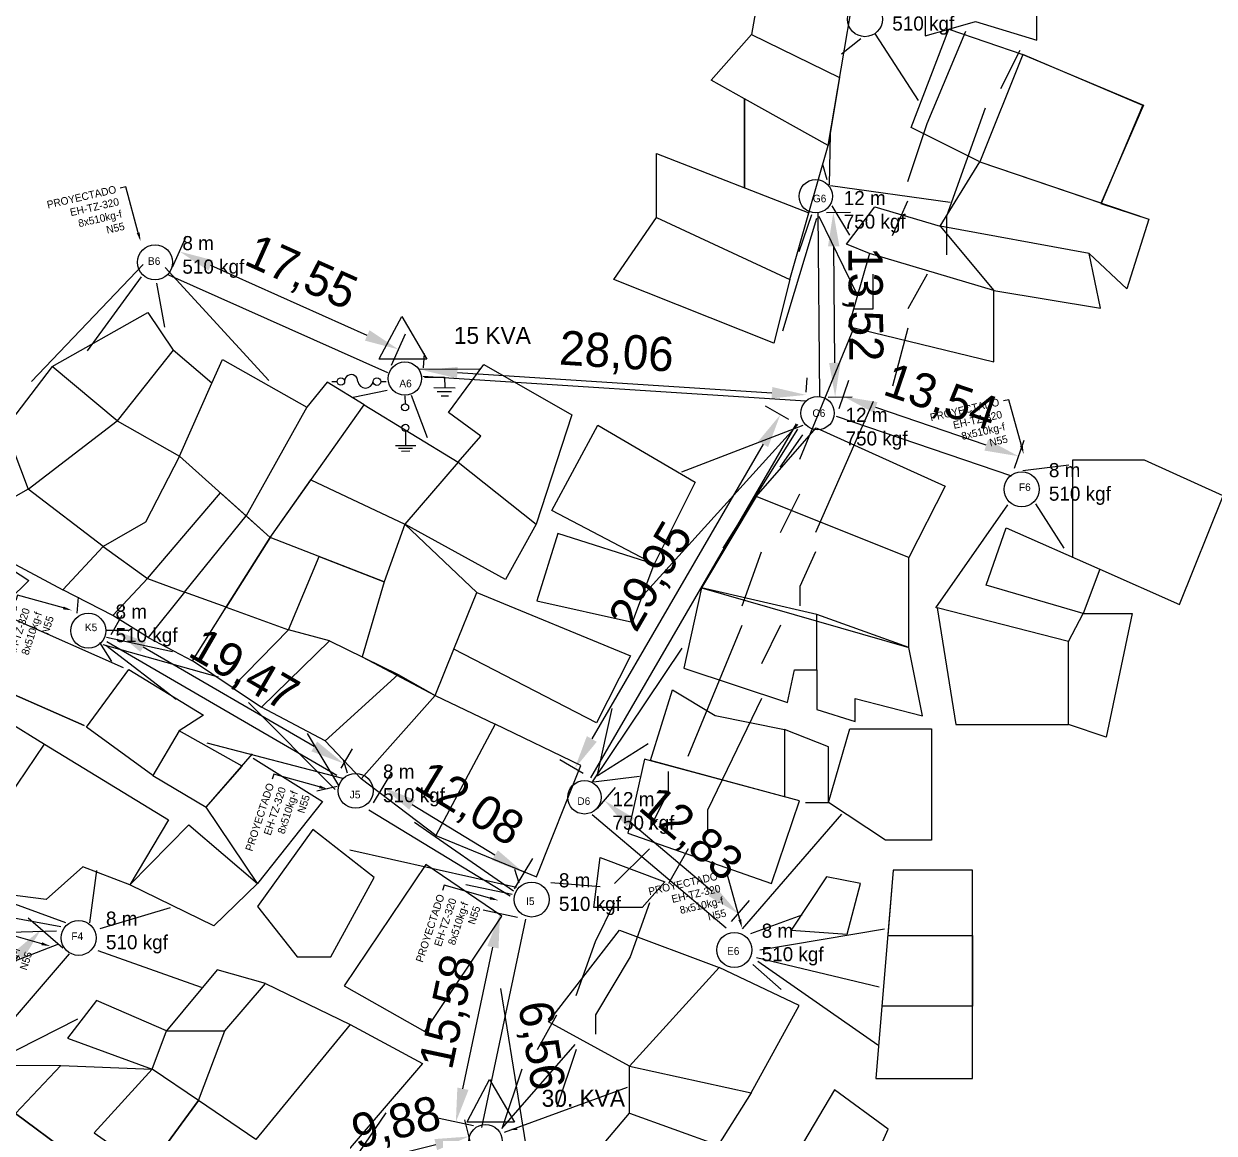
# Model space of a CAD drawing. Header units: millimetres. Extents: x -3588 to 75209, y -3737 to 38254.
# Drawn here: x 28319.4 to 28406.5, y 18408.3 to 18489.5 of the extents above; entities that cross this region are included whole.
import ezdxf
from ezdxf import colors
from ezdxf.entities.mleader import LeaderData, LeaderLine
from ezdxf.math import Vec2, Vec3

# ---------------------------------------------------------------- set-up
doc = ezdxf.new("R2010")
doc.units = ezdxf.units.MM
doc.linetypes.add('CONTINUA', pattern=[0])
doc.layers.add('Mancheta', color=255, linetype='Continuous')
doc.layers.add('P', color=253, linetype='Continuous')
doc.linetypes.add('+_LINE', pattern='A,12.7,-5.08,["+",Standard,S=2.54,R=0,X=-2.54,Y=-1.27],-6.35', length=24.13)
doc.dimstyles.new('ISO-25', dxfattribs={"dimtxt": 2.5, "dimasz": 2.5, "dimexe": 1.25, "dimexo": 0.625, "dimtad": 1, "dimtxsty": 'Standard', "dimcen": 2.5, "dimadec": 0, "dimazin": 0, "dimtfac": 1, "dimtmove": 0, "dimatfit": 3, "dimfxl": 1, "dimarcsym": 0})

# ---------------------------------------------------------------- blocks, each defined once
blk = doc.blocks.new('*D909')
at = {"color": 0, "lineweight": -2, "transparency": 16777216}
for p, q in [((28322.294, 18421.809), (28319.741, 18423.994)), ((28313.11, 18414.325), (28319.065, 18421.282)), ((28313.087, 18411.053), (28310.535, 18413.238))]:
    blk.add_line(p, q, dxfattribs=at)
at = {"color": 0, "transparency": 16777216}
for points in [[(28318.749, 18421.553), (28319.382, 18421.011), (28320.691, 18423.181)], [(28312.794, 18414.596), (28313.427, 18414.054), (28311.484, 18412.426)]]:
    blk.add_solid(points, dxfattribs=at)
at = {"layer": 'Defpoints', "color": 0, "transparency": 16777216}
for p in [(28320.691, 18423.181), (28322.769, 18421.403), (28313.562, 18410.647)]:
    blk.add_point(p, dxfattribs=at)
at = {"color": 0, "transparency": 16777216, "insert": (28314.505, 18419.158), "char_height": 2.5, "attachment_point": 5, "rotation": 49.43792}
blk.add_mtext('14,16', dxfattribs=at)
blk = doc.blocks.new('*D913')
at = {"color": 0, "lineweight": -2, "transparency": 16777216}
for p, q in [((28352.086, 18407.678), (28351.704, 18409.239)), ((28342.486, 18405.333), (28342.105, 18406.894)), ((28344.83, 18406.273), (28349.572, 18407.431))]:
    blk.add_line(p, q, dxfattribs=at)
at = {"color": 0, "transparency": 16777216}
for points in [[(28349.473, 18407.836), (28349.671, 18407.027), (28352.001, 18408.025)], [(28344.731, 18406.678), (28344.929, 18405.868), (28342.401, 18405.68)]]:
    blk.add_solid(points, dxfattribs=at)
at = {"layer": 'Defpoints', "color": 0, "transparency": 16777216}
for p in [(28352.001, 18408.025), (28352.234, 18407.071), (28342.634, 18404.726)]:
    blk.add_point(p, dxfattribs=at)
at = {"color": 0, "transparency": 16777216, "insert": (28346.707, 18408.876), "char_height": 2.5, "attachment_point": 5, "rotation": 13.72557}
blk.add_mtext('9,88', dxfattribs=at)
blk = doc.blocks.new('*D914')
at = {"color": 0, "lineweight": -2, "transparency": 16777216}
for p, q in [((28356.177, 18407.339), (28354.335, 18418.859)), ((28355.14, 18407.173), (28357.411, 18407.536)), ((28356.817, 18403.331), (28356.571, 18404.87)), ((28356.176, 18400.697), (28358.446, 18401.06))]:
    blk.add_line(p, q, dxfattribs=at)
at = {"color": 0, "transparency": 16777216}
for points in [[(28356.983, 18404.936), (28356.16, 18404.804), (28356.177, 18407.339)], [(28357.229, 18403.397), (28356.406, 18403.265), (28357.212, 18400.862)]]:
    blk.add_solid(points, dxfattribs=at)
at = {"layer": 'Defpoints', "color": 0, "transparency": 16777216}
for p in [(28354.523, 18407.075), (28356.177, 18407.339), (28355.559, 18400.598)]:
    blk.add_point(p, dxfattribs=at)
at = {"color": 0, "transparency": 16777216, "insert": (28357.116, 18414.662), "char_height": 2.5, "attachment_point": 5, "rotation": 279.08195}
blk.add_mtext('6,56', dxfattribs=at)
blk = doc.blocks.new('*D917')
at = {"color": 0, "lineweight": -2, "transparency": 16777216}
for p, q in [((28355.56, 18424.049), (28353.049, 18424.581)), ((28351.559, 18411.523), (28353.753, 18421.877)), ((28352.329, 18408.804), (28349.818, 18409.336))]:
    blk.add_line(p, q, dxfattribs=at)
at = {"color": 0, "transparency": 16777216}
for points in [[(28353.346, 18421.963), (28354.161, 18421.79), (28354.272, 18424.322)], [(28351.151, 18411.609), (28351.967, 18411.436), (28351.041, 18409.077)]]:
    blk.add_solid(points, dxfattribs=at)
at = {"layer": 'Defpoints', "color": 0, "transparency": 16777216}
for p in [(28354.272, 18424.322), (28356.171, 18423.92), (28352.94, 18408.674)]:
    blk.add_point(p, dxfattribs=at)
at = {"color": 0, "transparency": 16777216, "insert": (28350.618, 18417.132), "char_height": 2.5, "attachment_point": 5, "rotation": 78.03401}
blk.add_mtext('15,58', dxfattribs=at)
blk = doc.blocks.new('*D918')
at = {"color": 0, "lineweight": -2, "transparency": 16777216}
for p, q in [((28345.008, 18432.435), (28346.361, 18434.66)), ((28353.897, 18428.613), (28347.847, 18432.293)), ((28355.329, 18426.158), (28356.682, 18428.382))]:
    blk.add_line(p, q, dxfattribs=at)
at = {"color": 0, "transparency": 16777216}
for points in [[(28348.064, 18432.649), (28347.631, 18431.937), (28345.711, 18433.592)], [(28354.113, 18428.969), (28353.68, 18428.257), (28356.033, 18427.314)]]:
    blk.add_solid(points, dxfattribs=at)
at = {"layer": 'Defpoints', "color": 0, "transparency": 16777216}
for p in [(28345.711, 18433.592), (28344.683, 18431.901), (28355.004, 18425.624)]:
    blk.add_point(p, dxfattribs=at)
at = {"color": 0, "transparency": 16777216, "insert": (28351.955, 18432.233), "char_height": 2.5, "attachment_point": 5, "rotation": 328.69189}
blk.add_mtext('12,08', dxfattribs=at)
blk = doc.blocks.new('*D919')
at = {"color": 0, "lineweight": -2, "transparency": 16777216}
for p, q in [((28325.818, 18444.772), (28326.638, 18446.182)), ((28340.678, 18436.572), (28328.17, 18443.845)), ((28342.648, 18434.986), (28343.468, 18436.396))]:
    blk.add_line(p, q, dxfattribs=at)
at = {"color": 0, "transparency": 16777216}
for points in [[(28328.38, 18444.205), (28327.961, 18443.485), (28326.009, 18445.102)], [(28340.888, 18436.932), (28340.469, 18436.212), (28342.84, 18435.315)]]:
    blk.add_solid(points, dxfattribs=at)
at = {"layer": 'Defpoints', "color": 0, "transparency": 16777216}
for p in [(28326.009, 18445.102), (28325.503, 18444.232), (28342.334, 18434.445)]:
    blk.add_point(p, dxfattribs=at)
at = {"color": 0, "transparency": 16777216, "insert": (28335.472, 18442.009), "char_height": 2.5, "attachment_point": 5, "rotation": 329.82333}
blk.add_mtext('19,47', dxfattribs=at)
blk = doc.blocks.new('*D921')
at = {"color": 0, "lineweight": -2, "transparency": 16777216}
for p, q in [((28330.304, 18471.634), (28331.331, 18473.93)), ((28344.555, 18466.646), (28333.103, 18471.769)), ((28346.32, 18464.469), (28347.347, 18466.766))]:
    blk.add_line(p, q, dxfattribs=at)
at = {"color": 0, "transparency": 16777216}
for points in [[(28333.273, 18472.149), (28332.933, 18471.388), (28330.821, 18472.789)], [(28344.725, 18467.026), (28344.384, 18466.266), (28346.837, 18465.625)]]:
    blk.add_solid(points, dxfattribs=at)
at = {"layer": 'Defpoints', "color": 0, "transparency": 16777216}
for p in [(28330.821, 18472.789), (28330.049, 18471.063), (28346.064, 18463.899)]:
    blk.add_point(p, dxfattribs=at)
at = {"color": 0, "transparency": 16777216, "insert": (28339.679, 18471.109), "char_height": 2.5, "attachment_point": 5, "rotation": 335.89979}
blk.add_mtext('17,55', dxfattribs=at)
blk = doc.blocks.new('*D922')
at = {"color": 0, "lineweight": -2, "transparency": 16777216}
for p, q in [((28348.669, 18464.286), (28348.736, 18465.337)), ((28351.151, 18463.93), (28374.168, 18462.456)), ((28376.675, 18462.494), (28376.742, 18463.544))]:
    blk.add_line(p, q, dxfattribs=at)
at = {"color": 0, "transparency": 16777216}
for points in [[(28351.178, 18464.345), (28351.124, 18463.514), (28348.656, 18464.089)], [(28374.194, 18462.872), (28374.141, 18462.041), (28376.663, 18462.297)]]:
    blk.add_solid(points, dxfattribs=at)
at = {"layer": 'Defpoints', "color": 0, "transparency": 16777216}
for p in [(28348.629, 18463.662), (28376.635, 18461.87), (28376.663, 18462.297)]:
    blk.add_point(p, dxfattribs=at)
at = {"color": 0, "transparency": 16777216, "insert": (28362.792, 18465.272), "char_height": 2.5, "attachment_point": 5, "rotation": 356.33778}
blk.add_mtext('28,06', dxfattribs=at)
blk = doc.blocks.new('*D923')
at = {"color": 0, "lineweight": -2, "transparency": 16777216}
for p, q in [((28378.164, 18475.655), (28379.911, 18475.671)), ((28378.766, 18464.644), (28378.685, 18473.159)), ((28378.293, 18462.139), (28380.04, 18462.156))]:
    blk.add_line(p, q, dxfattribs=at)
at = {"color": 0, "transparency": 16777216}
for points in [[(28379.102, 18473.163), (28378.268, 18473.156), (28378.661, 18475.659)], [(28379.183, 18464.648), (28378.35, 18464.64), (28378.79, 18462.144)]]:
    blk.add_solid(points, dxfattribs=at)
at = {"layer": 'Defpoints', "color": 0, "transparency": 16777216}
for p in [(28377.539, 18475.649), (28378.661, 18475.659), (28377.668, 18462.133)]:
    blk.add_point(p, dxfattribs=at)
at = {"color": 0, "transparency": 16777216, "insert": (28380.809, 18468.922), "char_height": 2.5, "attachment_point": 5, "rotation": 270.54609}
blk.add_mtext('13,52', dxfattribs=at)
blk = doc.blocks.new('*D924')
at = {"color": 0, "lineweight": -2, "transparency": 16777216}
for p, q in [((28379.093, 18461.309), (28379.796, 18463.366)), ((28389.844, 18458.614), (28381.758, 18461.375)), ((28391.911, 18456.932), (28392.614, 18458.99))]:
    blk.add_line(p, q, dxfattribs=at)
at = {"color": 0, "transparency": 16777216}
for points in [[(28381.892, 18461.77), (28381.623, 18460.981), (28379.392, 18462.183)], [(28389.978, 18459.009), (28389.709, 18458.22), (28392.21, 18457.807)]]:
    blk.add_solid(points, dxfattribs=at)
at = {"layer": 'Defpoints', "color": 0, "transparency": 16777216}
for p in [(28379.392, 18462.183), (28378.891, 18460.717), (28391.709, 18456.341)]:
    blk.add_point(p, dxfattribs=at)
at = {"color": 0, "transparency": 16777216, "insert": (28386.474, 18461.966), "char_height": 2.5, "attachment_point": 5, "rotation": 341.14845}
blk.add_mtext('13,54', dxfattribs=at)
blk = doc.blocks.new('*D925')
at = {"color": 0, "lineweight": -2, "transparency": 16777216}
for p, q in [((28375.397, 18460.491), (28373.702, 18461.476)), ((28373.527, 18458.687), (28360.99, 18437.117)), ((28360.347, 18434.598), (28358.653, 18435.584))]:
    blk.add_line(p, q, dxfattribs=at)
at = {"color": 0, "transparency": 16777216}
for points in [[(28373.166, 18458.896), (28373.887, 18458.477), (28374.783, 18460.848)], [(28360.629, 18437.326), (28361.35, 18436.907), (28359.733, 18434.955)]]:
    blk.add_solid(points, dxfattribs=at)
at = {"layer": 'Defpoints', "color": 0, "transparency": 16777216}
for p in [(28375.938, 18460.177), (28359.733, 18434.955), (28360.888, 18434.284)]:
    blk.add_point(p, dxfattribs=at)
at = {"color": 0, "transparency": 16777216, "insert": (28365.457, 18448.949), "char_height": 2.5, "attachment_point": 5, "rotation": 59.83315}
blk.add_mtext('29,95', dxfattribs=at)
blk = doc.blocks.new('*D926')
at = {"color": 0, "lineweight": -2, "transparency": 16777216}
for p, q in [((28361.415, 18432.034), (28362.715, 18433.572)), ((28369.799, 18425.946), (28363.817, 18431.003)), ((28371.215, 18423.748), (28372.515, 18425.286))]:
    blk.add_line(p, q, dxfattribs=at)
at = {"color": 0, "transparency": 16777216}
for points in [[(28364.086, 18431.321), (28363.548, 18430.685), (28361.908, 18432.617)], [(28370.068, 18426.264), (28369.53, 18425.628), (28371.708, 18424.332)]]:
    blk.add_solid(points, dxfattribs=at)
at = {"layer": 'Defpoints', "color": 0, "transparency": 16777216}
for p in [(28361.908, 18432.617), (28361.011, 18431.556), (28370.811, 18423.271)]:
    blk.add_point(p, dxfattribs=at)
at = {"color": 0, "transparency": 16777216, "insert": (28368.153, 18430.065), "char_height": 2.5, "attachment_point": 5, "rotation": 319.78653}
blk.add_mtext('12,83', dxfattribs=at)

msp = doc.modelspace()

# ---------------------------------------------------------------- linework, layer by layer
at = {"color": 6}
for p, q in [((28384.883, 18483.831), (28381.753, 18488.702)), ((28380.669, 18488.361), (28379.267, 18487.22)), ((28378.388, 18477.676), (28378.459, 18481.39)), ((28378.217, 18478.031), (28377.891, 18479.153)), ((28387.201, 18476.365), (28378.463, 18477.587)), ((28379.862, 18473.978), (28378.567, 18476.136)), ((28377.419, 18475.196), (28374.943, 18466.95)), ((28377.06, 18475.483), (28376.127, 18472.758)), ((28377.599, 18475.363), (28380.296, 18469.801)), ((28319.998, 18463.285), (28328.151, 18471.827)), ((28337.355, 18463.354), (28329.781, 18471.61)), ((28328.019, 18470.947), (28324.053, 18465.531)), ((28329.737, 18467.248), (28329.165, 18470.462)), ((28352.776, 18464.186), (28348.388, 18464.158)), ((28343.518, 18462.121), (28346.01, 18462.63)), ((28348.954, 18459.151), (28347.793, 18462.263)), ((28364.758, 18447.665), (28376.053, 18460.135)), ((28367.582, 18456.676), (28376.463, 18460.09)), ((28370.602, 18451.083), (28376.051, 18459.785)), ((28374.766, 18457.019), (28376.437, 18459.372)), ((28392.536, 18456.769), (28395.899, 18457.174)), ((28386.169, 18446.708), (28391.425, 18454.258)), ((28395.555, 18451.081), (28393.468, 18454.32)), ((28323.339, 18446.312), (28323.43, 18447.489)), ((28325.484, 18444.562), (28330.316, 18443.506)), ((28325.514, 18445.075), (28327.145, 18445.075)), ((28324.97, 18444.17), (28325.846, 18442.782)), ((28325.212, 18444.019), (28333.638, 18441.665)), ((28330.587, 18440.006), (28325.423, 18443.959)), ((28367.567, 18443.757), (28361.011, 18433.971)), ((28342.21, 18433.425), (28335.874, 18439.786)), ((28362.444, 18439.34), (28361.345, 18434.397)), ((28342.478, 18433.722), (28340.187, 18437.527)), ((28342.776, 18434.227), (28332.839, 18436.813)), ((28365.111, 18436.757), (28361.414, 18434.429)), ((28343.113, 18434.612), (28342.817, 18435.554)), ((28364.489, 18434.367), (28361.103, 18433.964)), ((28342.359, 18433.633), (28340.872, 18433.306)), ((28372.018, 18423.219), (28379.284, 18431.621)), ((28355.249, 18425.985), (28348.025, 18431.015)), ((28355.477, 18426.241), (28343.275, 18428.969)), ((28324.262, 18423.661), (28324.773, 18427.489)), ((28355.676, 18426.554), (28355.363, 18427.577)), ((28322.146, 18423.369), (28307.586, 18426.067)), ((28322.511, 18423.661), (28315.505, 18426.213)), ((28355.164, 18425.73), (28351.779, 18426.44)), ((28357.983, 18426.616), (28361.598, 18426.327)), ((28325.006, 18423.241), (28330.171, 18424.792)), ((28372.621, 18422.887), (28376.376, 18424.256)), ((28321.817, 18423.041), (28313.315, 18422.822)), ((28382.414, 18423.192), (28373.281, 18421.671)), ((28321.963, 18422.093), (28318.387, 18420.708)), ((28324.853, 18421.637), (28332.418, 18418.956)), ((28373.027, 18421.113), (28382.008, 18418.983)), ((28373.128, 18420.859), (28381.907, 18414.725)), ((28372.773, 18420.606), (28374.853, 18418.781)), ((28323.346, 18416.624), (28314.78, 18412.248)), ((28354.414, 18408.602), (28359.76, 18414.765)), ((28354.607, 18408.353), (28363.592, 18411.64)), ((28342.991, 18405.425), (28345.95, 18409.758))]:
    msp.add_line(p, q, dxfattribs=at)
at = {"color": 5, "linetype": '+_LINE'}
for p, q in [((28377.668, 18462.133), (28377.539, 18475.649)), ((28346.064, 18463.899), (28330.049, 18471.063)), ((28348.629, 18463.662), (28376.635, 18461.87)), ((28375.938, 18460.177), (28360.888, 18434.284)), ((28391.709, 18456.341), (28378.891, 18460.717)), ((28342.334, 18434.445), (28325.503, 18444.232)), ((28355.004, 18425.624), (28344.683, 18431.901)), ((28370.811, 18423.271), (28361.011, 18431.556)), ((28352.94, 18408.674), (28356.171, 18423.92)), ((28313.562, 18410.647), (28322.769, 18421.403))]:
    msp.add_line(p, q, dxfattribs=at)
at = {"color": 10}
for p, q in [((28345.457, 18464.973), (28347.084, 18468.029)), ((28347.084, 18468.029), (28348.906, 18464.908)), ((28348.906, 18464.908), (28345.404, 18464.908)), ((28348.745, 18463.582), (28350.221, 18463.581)), ((28350.221, 18463.581), (28350.222, 18462.846)), ((28341.968, 18463.268), (28342.353, 18463.268)), ((28345.543, 18463.268), (28345.931, 18463.268)), ((28349.436, 18462.825), (28350.985, 18462.824)), ((28347.318, 18462.228), (28347.324, 18461.651)), ((28349.679, 18462.551), (28350.723, 18462.551)), ((28349.969, 18462.222), (28350.496, 18462.222)), ((28347.354, 18459.622), (28347.365, 18458.572)), ((28348.111, 18458.58), (28346.616, 18458.563)), ((28347.88, 18458.372), (28346.855, 18458.361)), ((28347.662, 18458.169), (28347.071, 18458.163)), ((28351.885, 18409.145), (28353.512, 18412.2)), ((28353.512, 18412.2), (28355.333, 18409.08)), ((28355.333, 18409.08), (28351.832, 18409.08)), ((28355.147, 18408.555), (28355.535, 18408.555))]:
    msp.add_line(p, q, dxfattribs=at)
at = {"color": 254}
for points in [[(28385.371, 18491.077), (28385.371, 18488.574), (28387.116, 18489.07), (28389.063, 18489.624), (28393.545, 18488.244), (28393.545, 18490.55), (28397.565, 18490.55), (28397.565, 18496.609), (28390.117, 18499.244), (28387.81, 18491.472), (28385.371, 18491.077)], [(28375.466, 18470.751), (28376.858, 18475.619), (28378.27, 18480.558), (28372.159, 18483.966), (28372.159, 18477.453), (28372.159, 18483.966), (28369.724, 18485.324), (28372.681, 18488.661), (28379.12, 18485.531), (28378.27, 18480.558), (28380.191, 18491.796), (28373.899, 18495.617), (28372.681, 18488.661)], [(28389.372, 18479.344), (28384.344, 18481.856), (28387.116, 18489.07), (28392.531, 18487.202), (28389.372, 18479.344), (28398.276, 18476.332), (28401.299, 18483.466), (28392.531, 18487.202), (28401.345, 18483.488), (28398.229, 18476.311), (28401.75, 18475.157)], [(28365.72, 18475.272), (28365.72, 18479.967), (28376.858, 18475.619)], [(28381.314, 18472.645), (28379.767, 18467.299), (28390.404, 18464.722), (28390.404, 18469.94), (28381.314, 18472.645), (28379.625, 18473.322), (28381.701, 18476.059), (28386.472, 18474.642), (28390.404, 18469.94), (28398.204, 18468.652), (28397.366, 18472.645), (28386.472, 18474.642), (28389.372, 18479.344), (28401.75, 18475.157), (28400.138, 18470.069), (28397.366, 18472.645)], [(28362.587, 18470.751), (28365.72, 18475.272), (28375.466, 18470.751), (28374.298, 18466.091), (28362.587, 18470.751)], [(28321.501, 18464.374), (28328.507, 18468.334), (28330.346, 18465.578), (28326.256, 18460.399)], [(28330.823, 18457.811), (28333.188, 18463.156), (28330.346, 18465.578)], [(28321.501, 18464.374), (28318.055, 18459.865), (28319.738, 18455.393), (28326.256, 18460.399), (28321.501, 18464.374)], [(28333.188, 18463.156), (28333.956, 18464.892), (28340.139, 18461.4), (28335.695, 18453.443), (28337.451, 18451.868), (28344.334, 18461.575), (28341.624, 18463.234), (28340.139, 18461.4)], [(28352.858, 18459.277), (28350.509, 18461.016), (28353.087, 18464.512), (28359.531, 18460.832), (28356.925, 18452.828)], [(28344.334, 18461.575), (28351.208, 18457.365), (28347.306, 18452.841), (28345.793, 18448.615), (28337.451, 18451.868), (28340.432, 18456.071), (28347.306, 18452.841)], [(28326.256, 18460.399), (28330.823, 18457.811), (28328.33, 18452.975), (28325.234, 18451.211)], [(28358.058, 18453.833), (28361.419, 18460.069), (28368.548, 18455.899), (28365.548, 18449.909), (28358.058, 18453.833)], [(28351.208, 18457.365), (28352.858, 18459.277)], [(28373.009, 18454.859), (28377.408, 18459.891), (28386.843, 18455.624), (28384.191, 18450.4)], [(28334.245, 18446.756), (28337.451, 18451.868), (28330.823, 18457.811)], [(28351.208, 18457.365), (28356.925, 18452.828), (28354.672, 18448.784), (28347.306, 18452.841)], [(28398.157, 18449.539), (28403.984, 18446.961), (28407.19, 18454.917), (28401.436, 18457.524), (28399.63, 18457.524), (28396.151, 18457.524), (28396.151, 18450.426)], [(28319.738, 18455.393), (28314.28, 18452.292), (28322.278, 18448.022), (28325.234, 18451.211), (28319.738, 18455.393)], [(28328.472, 18448.866), (28331.553, 18452.478), (28333.814, 18455.129), (28337.451, 18451.868), (28334.245, 18446.756), (28331.188, 18447.858), (28335.695, 18453.443), (28333.814, 18455.129)], [(28373.009, 18454.859), (28369.022, 18448.165), (28384.191, 18443.8), (28384.191, 18450.4), (28373.009, 18454.859)], [(28314.28, 18452.292), (28319.789, 18448.706), (28313.893, 18442.933), (28310.354, 18445.558), (28311.706, 18447.976)], [(28338.797, 18445.115), (28341.045, 18450.466), (28345.793, 18448.615), (28344.195, 18443.119), (28349.528, 18440.294), (28350.898, 18443.684), (28352.573, 18447.828), (28347.306, 18452.841), (28352.573, 18447.828), (28363.81, 18443.197), (28361.339, 18438.293), (28350.898, 18443.684)], [(28358.509, 18452.159), (28356.96, 18447.236), (28363.964, 18445.654), (28365.548, 18449.909), (28358.509, 18452.159)], [(28396.932, 18446.309), (28389.841, 18448.363), (28391.305, 18452.57), (28398.157, 18449.539), (28396.932, 18446.309)], [(28325.938, 18446.146), (28322.278, 18448.022), (28325.234, 18451.211), (28328.472, 18448.866)], [(28328.519, 18444.552), (28325.938, 18446.146), (28328.472, 18448.866), (28331.188, 18447.858)], [(28334.245, 18446.756), (28331.188, 18447.858), (28328.519, 18444.552), (28331.783, 18442.831)], [(28369.022, 18448.165), (28367.712, 18442.293), (28375.296, 18439.793), (28375.813, 18442.174), (28377.441, 18442.174), (28377.441, 18446.221), (28369.022, 18448.165)], [(28334.667, 18440.895), (28331.783, 18442.831), (28334.245, 18446.756), (28338.797, 18445.115)], [(28377.441, 18442.174), (28377.441, 18439.277), (28380.26, 18438.404), (28380.26, 18440.071), (28385.184, 18438.801), (28384.191, 18443.8), (28377.441, 18446.221)], [(28386.251, 18446.708), (28387.625, 18438.167), (28395.857, 18438.167), (28395.857, 18444.243), (28386.251, 18446.708)], [(28395.857, 18444.243), (28396.932, 18446.309), (28400.531, 18446.309), (28398.628, 18437.258), (28395.857, 18438.167)], [(28315.839, 18441.625), (28323.852, 18438.106), (28315.839, 18441.625), (28318.763, 18445.856), (28326.688, 18442.337)], [(28341.795, 18444.296), (28338.797, 18445.115), (28334.667, 18440.895), (28336.811, 18439.456)], [(28341.469, 18436.989), (28336.811, 18439.456), (28341.795, 18444.296), (28346.826, 18441.83)], [(28324.023, 18437.969), (28327.123, 18442.208), (28332.582, 18438.864), (28330.803, 18437.705), (28328.866, 18434.449), (28324.023, 18437.969)], [(28344.124, 18434.196), (28341.469, 18436.989), (28346.826, 18441.83), (28349.528, 18440.294)], [(28313.145, 18437.243), (28315.409, 18440.147), (28320.941, 18436.737)], [(28349.574, 18430.054), (28344.124, 18434.196), (28349.528, 18440.294), (28353.906, 18438.199)], [(28370.024, 18438.827), (28375.098, 18437.8), (28375.098, 18432.874), (28365.272, 18435.533), (28366.883, 18440.709), (28370.024, 18438.827)], [(28349.574, 18430.054), (28356.934, 18427.028), (28360.195, 18435.174), (28353.906, 18438.199), (28349.574, 18430.054)], [(28330.803, 18437.705), (28328.866, 18434.449), (28332.773, 18432.132), (28335.405, 18435.133), (28330.803, 18437.705)], [(28376.628, 18432.46), (28378.3, 18432.46), (28378.3, 18436.533), (28375.098, 18437.8)], [(28378.3, 18432.46), (28379.871, 18437.861), (28385.851, 18437.861), (28385.851, 18429.713), (28382.468, 18429.713), (28378.3, 18432.46)], [(28318.298, 18432.826), (28320.941, 18436.737), (28330.011, 18431.194), (28327.193, 18426.443), (28323.759, 18427.763), (28321.076, 18425.374), (28317.422, 18425.842)], [(28336.201, 18435.714), (28341.286, 18432.545), (28336.527, 18426.531), (28332.773, 18432.132), (28336.171, 18436.041)], [(28363.615, 18430.215), (28374.143, 18426.55), (28376.192, 18432.578), (28364.836, 18435.651), (28363.615, 18430.215)], [(28331.508, 18430.842), (28336.527, 18426.531), (28333.322, 18423.441), (28327.193, 18426.443), (28331.508, 18430.842)], [(28336.527, 18424.859), (28339.433, 18421.164), (28341.898, 18421.164), (28345.068, 18426.971), (28340.577, 18430.49), (28336.527, 18424.859)], [(28348.855, 18427.939), (28342.867, 18419.053), (28348.767, 18415.709), (28354.402, 18424.156), (28348.855, 18427.939)], [(28361.604, 18428.442), (28366.336, 18426.669), (28364.68, 18424.778), (28361.131, 18424.778), (28361.604, 18428.442)], [(28378.165, 18427.023), (28375.563, 18423.123), (28379.674, 18422.837), (28380.65, 18426.55), (28378.165, 18427.023)], [(28383.038, 18427.507), (28381.758, 18412.263), (28388.845, 18412.263), (28388.845, 18427.507), (28383.038, 18427.507), (28382.637, 18422.729), (28388.845, 18422.729), (28388.845, 18417.574), (28382.204, 18417.574)], [(28363.743, 18413.173), (28357.814, 18416.427), (28363.018, 18423.114), (28370.3, 18420.403)], [(28329.874, 18415.763), (28334.127, 18415.763), (28337.121, 18419.226), (28333.57, 18420.218), (28329.874, 18415.763)], [(28372.647, 18411.219), (28376.167, 18417.602), (28370.3, 18420.403), (28363.743, 18413.173)], [(28337.121, 18419.226), (28343.315, 18416.231), (28336.394, 18407.805), (28332.204, 18410.662), (28334.127, 18415.763)], [(28324.753, 18417.967), (28322.626, 18415.212), (28328.828, 18412.964), (28329.874, 18415.763), (28324.753, 18417.967)], [(28343.315, 18416.231), (28348.611, 18413.369), (28341.082, 18404.609)], [(28315.393, 18410.902), (28318.701, 18413.237), (28322.145, 18413.223)], [(28326.566, 18403.946), (28318.817, 18409.717), (28322.145, 18413.223), (28328.828, 18412.964)], [(28328.482, 18405.566), (28332.204, 18410.662), (28328.828, 18412.964), (28324.577, 18408.29), (28328.482, 18405.566)], [(28363.743, 18409.735), (28363.743, 18413.173), (28372.647, 18411.219), (28370.241, 18407.393)], [(28374.596, 18404.434), (28379.695, 18401.887), (28382.669, 18408.574), (28378.739, 18411.439), (28374.596, 18404.434)], [(28336.394, 18407.805), (28332.204, 18410.662), (28328.482, 18405.566)], [(28326.566, 18403.946), (28318.817, 18409.717), (28326.566, 18403.946)], [(28361.087, 18406.59), (28363.743, 18409.735), (28370.241, 18407.393), (28367.842, 18403.216)]]:
    msp.add_lwpolyline(points, dxfattribs=at)
at = {"color": 10}
for centre, radius in [((28377.372, 18476.835), 1.222), ((28347.314, 18463.493), 1.222), ((28342.629, 18463.275), 0.276), ((28345.267, 18463.271), 0.276), ((28377.504, 18460.966), 1.222), ((28347.324, 18461.387), 0.263), ((28347.348, 18459.882), 0.26), ((28360.451, 18432.848), 1.222), ((28353.212, 18407.685), 1.222)]:
    msp.add_circle(centre, radius, dxfattribs=at)
for centre, radius, start, end in [((28343.385, 18463.297), 0.481, 356.0473, 179.98075), ((28344.427, 18463.363), 0.571, 190.00363, 350.3175)]:
    msp.add_arc(centre, radius, start, end, dxfattribs=at)
at = {"layer": 'Mancheta', "color": 5}
for centre in [(28380.973, 18489.789), (28329.033, 18471.998), (28392.434, 18455.386), (28324.143, 18445.034), (28343.711, 18433.322), (28356.583, 18425.368), (28323.44, 18422.561), (28371.418, 18421.68)]:
    msp.add_circle(centre, 1.28, dxfattribs=at)
at = {"layer": 'P', "color": 254}
for points in [[(28384.118, 18477.905), (28385.526, 18482.146), (28388.359, 18488.916)], [(28392.312, 18487.507), (28390.887, 18484.691)], [(28389.767, 18483.266), (28386.935, 18475.377), (28386.935, 18472.544)], [(28382.982, 18473.952), (28384.118, 18476.497)], [(28380.165, 18468.591), (28381.573, 18468.591), (28381.573, 18471.136)], [(28385.526, 18471.136), (28384.118, 18468.591)], [(28376.212, 18457.581), (28380.165, 18467.183)], [(28384.118, 18467.183), (28382.982, 18462.942)], [(28381.573, 18461.822), (28377.348, 18452.219)], [(28374.804, 18452.219), (28376.212, 18455.052)], [(28371.987, 18446.858), (28373.395, 18450.811)], [(28377.348, 18450.811), (28376.212, 18448.266), (28376.212, 18446.858)], [(28368.034, 18435.847), (28371.987, 18445.45)], [(28374.804, 18445.45), (28373.395, 18442.617)], [(28373.395, 18440.088), (28369.442, 18431.895), (28369.442, 18430.486)], [(28365.201, 18430.486), (28366.61, 18433.303), (28366.61, 18434.727)], [(28362.657, 18426.533), (28365.201, 18429.078)], [(28368.034, 18429.078), (28366.61, 18426.533)], [(28361.249, 18422.292), (28362.657, 18425.125)], [(28365.201, 18425.125), (28363.793, 18421.172)], [(28359.84, 18418.355), (28361.249, 18422.292)], [(28363.793, 18421.172), (28361.249, 18416.931), (28361.249, 18415.523)], [(28357.024, 18414.402), (28358.432, 18416.931)], [(28359.84, 18414.402), (28358.432, 18410.162)], [(28354.479, 18408.753), (28355.887, 18412.978)]]:
    msp.add_lwpolyline(points, dxfattribs=at)

# ---------------------------------------------------------------- texts
at = {"color": 5, "char_height": 1.03321, "attachment_point": 1}
for insert in [(28382.972, 18491.712), (28331.032, 18473.921), (28394.432, 18457.309), (28326.142, 18446.957), (28345.71, 18435.246), (28358.581, 18427.291), (28325.439, 18424.484), (28373.417, 18423.604)]:
    msp.add_mtext_dynamic_manual_height_columns('8 m^J510 kgf ', width=21.10344, gutter_width=5.166, heights=[0], dxfattribs=dict(at, insert=insert))
at = {"char_height": 0.5529, "attachment_point": 1}
for s, insert, width in [('G6', (28377.16, 18476.944), 0.96762), ('B6', (28328.514, 18472.366), 0.96762), ('A6', (28346.908, 18463.408), 0.96762), ('C6', (28377.128, 18461.239), 0.96762), ('F6', (28392.239, 18455.818), 0.96762), ('K5', (28323.899, 18445.559), 0.96762), ('J5', (28343.277, 18433.323), 0.96762), ('D6', (28359.93, 18432.847), 0.96762), ('I5', (28356.182, 18425.519), 0.96762), ('F4', (28322.908, 18422.963), 0.64901), ('E6', (28370.88, 18421.878), 0.96762)]:
    msp.add_mtext(s, dxfattribs=dict(at, insert=insert, width=width))
at = {"color": 10, "attachment_point": 1}
for s, width, gutter_width, insert, char_height in [('12 m^J750 kgf ', 21.10344, 5.166, (28379.42, 18477.219), 1.03321), ('15 KVA', 17.75852, 6.215, (28350.891, 18467.274), 1.243), ('12 m^J750 kgf ', 21.10344, 5.166, (28379.552, 18461.35), 1.03321), ('12 m^J750 kgf ', 21.10344, 5.166, (28362.499, 18433.232), 1.03321), ('30. KVA', 17.75852, 6.215, (28357.319, 18411.446), 1.243)]:
    msp.add_mtext_dynamic_manual_height_columns(s, width=width, gutter_width=gutter_width, heights=[0], dxfattribs=dict(at, insert=insert, char_height=char_height))

# ---------------------------------------------------------------- dimensions: what is measured, and where the dimension line sits
at = {"color": 254}
for p1, p2, distance, picture, middle in [((28377.668, 18462.133), (28377.539, 18475.649), -1.123, '*D923', (28380.809, 18468.922)), ((28346.0645, 18463.8988), (28330.0486, 18471.0631), -1.8912, '*D921', (28339.6795, 18471.109)), ((28348.629, 18463.662), (28376.635, 18461.87), 0.428, '*D922', (28362.792, 18465.272)), ((28391.709, 18456.341), (28378.891, 18460.717), -1.549, '*D924', (28386.474, 18461.966)), ((28375.938, 18460.177), (28360.888, 18434.284), -1.335, '*D925', (28365.457, 18448.949)), ((28342.334, 18434.445), (28325.503, 18444.232), -1.006, '*D919', (28335.472, 18442.009)), ((28355.004, 18425.624), (28344.683, 18431.901), -1.979, '*D918', (28351.955, 18432.233)), ((28370.811, 18423.271), (28361.011, 18431.556), -1.389, '*D926', (28368.153, 18430.065)), ((28352.94, 18408.674), (28356.171, 18423.92), 1.942, '*D917', (28350.618, 18417.132)), ((28313.562, 18410.647), (28322.769, 18421.403), 2.735, '*D909', (28314.505, 18419.158)), ((28355.559, 18400.598), (28354.523, 18407.075), -1.674, '*D914', (28357.116, 18414.662)), ((28342.634, 18404.726), (28352.234, 18407.071), 0.982, '*D913', (28346.707, 18408.876))]:
    dim = msp.add_aligned_dim(p1=p1, p2=p2, distance=distance, dimstyle='ISO-25', dxfattribs=at)
    dim.commit()
    dim.dimension.update_dxf_attribs({"geometry": picture, "text_midpoint": middle})

# ---------------------------------------------------------------- leaders
at = {"layer": 'Mancheta', "linetype": 'CONTINUA'}
ml = msp.add_multileader_mtext('Standard', dxfattribs=at)
ml.set_content('PROYECTADO\\PEH-TZ-320 \\P8x510kg-f\\PN55', color=256)
ml.set_leader_properties()
ml.build(insert=Vec2(0, 0))
ml.multileader.update_dxf_attribs({"arrow_head_size": 0.648})
ctx = ml.context
ctx.base_point, ctx.char_height, ctx.arrow_head_size, ctx.landing_gap_size, ctx.plane_origin, ctx.plane_x_axis, ctx.plane_y_axis = Vec3(28320.65, 18476.084), 0.5529, 0.648, 0.324, Vec3(28321.772, 18488.306), Vec3(0.974701, 0.223512), Vec3(-0.223512, 0.974701)
ctx.text_align_type = 2
notes = []
notes.append((ctx, [(0, (1, 1, 0), (28326.882, 18477.513), (-0.974701, -0.223512), 0.401, [(0, [(28327.973, 18473.534)], 0, [])])]))
ctx.mtext.insert, ctx.mtext.text_direction, ctx.mtext.rotation, ctx.mtext.alignment, ctx.mtext.flow_direction = Vec3(28326.113, 18477.625), Vec3(0.974701, 0.223512), 0.225416, 3, 5
ml = msp.add_multileader_mtext('Standard', dxfattribs=at)
ml.set_content('PROYECTADO\\PEH-TZ-320 \\P8x510kg-f\\PN55', color=256)
ml.set_leader_properties()
ml.build(insert=Vec2(0, 0))
ml.multileader.update_dxf_attribs({"arrow_head_size": 0.648})
ctx = ml.context
ctx.base_point, ctx.char_height, ctx.arrow_head_size, ctx.landing_gap_size, ctx.plane_origin, ctx.plane_x_axis, ctx.plane_y_axis = Vec3(28385.264, 18460.517), 0.5529, 0.648, 0.324, Vec3(28386.386, 18472.739), Vec3(0.974701, 0.223512), Vec3(-0.223512, 0.974701)
ctx.text_align_type = 2
notes.append((ctx, [(0, (1, 1, 0), (28391.496, 18461.946), (-0.974701, -0.223512), 0.401, [(0, [(28392.587, 18457.966)], 0, [])])]))
ctx.mtext.insert, ctx.mtext.text_direction, ctx.mtext.rotation, ctx.mtext.alignment, ctx.mtext.flow_direction = Vec3(28390.726, 18462.058), Vec3(0.974701, 0.223512), 0.225416, 3, 5
ml = msp.add_multileader_mtext('Standard', dxfattribs=at)
ml.set_content('PROYECTADO\\PEH-TZ-320 \\P8x510kg-f\\PN55', color=256)
ml.set_leader_properties()
ml.build(insert=Vec2(0, 0))
ml.multileader.update_dxf_attribs({"arrow_head_size": 0.648})
ctx = ml.context
ctx.base_point, ctx.char_height, ctx.arrow_head_size, ctx.landing_gap_size, ctx.plane_origin, ctx.plane_x_axis, ctx.plane_y_axis = Vec3(28316.994, 18441.563), 0.5529, 0.648, 0.324, Vec3(28307.093, 18448.817), Vec3(0.310162, 0.950684), Vec3(-0.950684, 0.310162)
ctx.text_align_type = 2
notes.append((ctx, [(0, (1, 1, 0), (28318.977, 18447.642), (-0.310162, -0.950684), 0.401, [(0, [(28322.95, 18446.529)], 0, [])])]))
ctx.mtext.insert, ctx.mtext.text_direction, ctx.mtext.rotation, ctx.mtext.alignment, ctx.mtext.flow_direction = Vec3(28318.485, 18447.04), Vec3(0.310162, 0.950684), 1.255432, 3, 5
ml = msp.add_multileader_mtext('Standard', dxfattribs=at)
ml.set_content('PROYECTADO\\PEH-TZ-320 \\P8x510kg-f\\PN55', color=256)
ml.set_leader_properties()
ml.build(insert=Vec2(0, 0))
ml.multileader.update_dxf_attribs({"arrow_head_size": 0.648})
ctx = ml.context
ctx.base_point, ctx.char_height, ctx.arrow_head_size, ctx.landing_gap_size, ctx.plane_origin, ctx.plane_x_axis, ctx.plane_y_axis = Vec3(28335.731, 18428.47), 0.5529, 0.648, 0.324, Vec3(28325.83, 18435.724), Vec3(0.310162, 0.950684), Vec3(-0.950684, 0.310162)
ctx.text_align_type = 2
notes.append((ctx, [(0, (1, 1, 0), (28337.714, 18434.549), (-0.310162, -0.950684), 0.401, [(0, [(28341.687, 18433.435)], 0, [])])]))
ctx.mtext.insert, ctx.mtext.text_direction, ctx.mtext.rotation, ctx.mtext.alignment, ctx.mtext.flow_direction = Vec3(28337.222, 18433.947), Vec3(0.310162, 0.950684), 1.255432, 3, 5
ml = msp.add_multileader_mtext('Standard', dxfattribs=at)
ml.set_content('PROYECTADO\\PEH-TZ-320 \\P8x510kg-f\\PN55', color=256)
ml.set_leader_properties()
ml.build(insert=Vec2(0, 0))
ml.multileader.update_dxf_attribs({"arrow_head_size": 0.648})
ctx = ml.context
ctx.base_point, ctx.char_height, ctx.arrow_head_size, ctx.landing_gap_size, ctx.plane_origin, ctx.plane_x_axis, ctx.plane_y_axis = Vec3(28364.661, 18425.828), 0.5529, 0.648, 0.324, Vec3(28365.783, 18438.051), Vec3(0.974701, 0.223512), Vec3(-0.223512, 0.974701)
ctx.text_align_type = 2
notes.append((ctx, [(0, (1, 1, 0), (28370.893, 18427.258), (-0.974701, -0.223512), 0.401, [(0, [(28371.984, 18423.278)], 0, [])])]))
ctx.mtext.insert, ctx.mtext.text_direction, ctx.mtext.rotation, ctx.mtext.alignment, ctx.mtext.flow_direction = Vec3(28370.124, 18427.37), Vec3(0.974701, 0.223512), 0.225416, 3, 5
ml = msp.add_multileader_mtext('Standard', dxfattribs=at)
ml.set_content('PROYECTADO\\PEH-TZ-320 \\P8x510kg-f\\PN55', color=256)
ml.set_leader_properties()
ml.build(insert=Vec2(0, 0))
ml.multileader.update_dxf_attribs({"arrow_head_size": 0.648})
ctx = ml.context
ctx.base_point, ctx.char_height, ctx.arrow_head_size, ctx.landing_gap_size, ctx.plane_origin, ctx.plane_x_axis, ctx.plane_y_axis = Vec3(28348.203, 18420.336), 0.5529, 0.648, 0.324, Vec3(28338.302, 18427.59), Vec3(0.310162, 0.950684), Vec3(-0.950684, 0.310162)
ctx.text_align_type = 2
notes.append((ctx, [(0, (1, 1, 0), (28350.186, 18426.415), (-0.310162, -0.950684), 0.401, [(0, [(28354.159, 18425.301)], 0, [])])]))
ctx.mtext.insert, ctx.mtext.text_direction, ctx.mtext.rotation, ctx.mtext.alignment, ctx.mtext.flow_direction = Vec3(28349.694, 18425.812), Vec3(0.310162, 0.950684), 1.255432, 3, 5
ml = msp.add_multileader_mtext('Standard', dxfattribs=at)
ml.set_content('PROYECTADO\\PEH-TZ-320 \\P8x510kg-f\\PN55', color=256)
ml.set_leader_properties()
ml.build(insert=Vec2(0, 0))
ml.multileader.update_dxf_attribs({"arrow_head_size": 0.648})
ctx = ml.context
ctx.base_point, ctx.char_height, ctx.arrow_head_size, ctx.landing_gap_size, ctx.plane_origin, ctx.plane_x_axis, ctx.plane_y_axis = Vec3(28315.411, 18416.993), 0.5529, 0.648, 0.324, Vec3(28305.51, 18424.247), Vec3(0.310162, 0.950684), Vec3(-0.950684, 0.310162)
ctx.text_align_type = 2
notes.append((ctx, [(0, (1, 1, 0), (28317.394, 18423.072), (-0.310162, -0.950684), 0.401, [(0, [(28321.367, 18421.959)], 0, [])])]))
ctx.mtext.insert, ctx.mtext.text_direction, ctx.mtext.rotation, ctx.mtext.alignment, ctx.mtext.flow_direction = Vec3(28316.902, 18422.47), Vec3(0.310162, 0.950684), 1.255432, 3, 5
for ctx, leaders in notes:
    for number, flags, end, landing, length, lines in leaders:
        leader = LeaderData()
        leader.index, (leader.has_last_leader_line, leader.has_dogleg_vector, leader.attachment_direction) = number, flags
        leader.last_leader_point, leader.dogleg_vector, leader.dogleg_length = Vec3(end), Vec3(landing), length
        for number, points, colour, breaks in lines:
            line = LeaderLine()
            line.index, line.vertices, line.color, line.breaks = number, Vec3.list(points), colors.encode_raw_color(colour), breaks
            leader.lines.append(line)
        ctx.leaders.append(leader)

doc.saveas('drawing.dxf')
